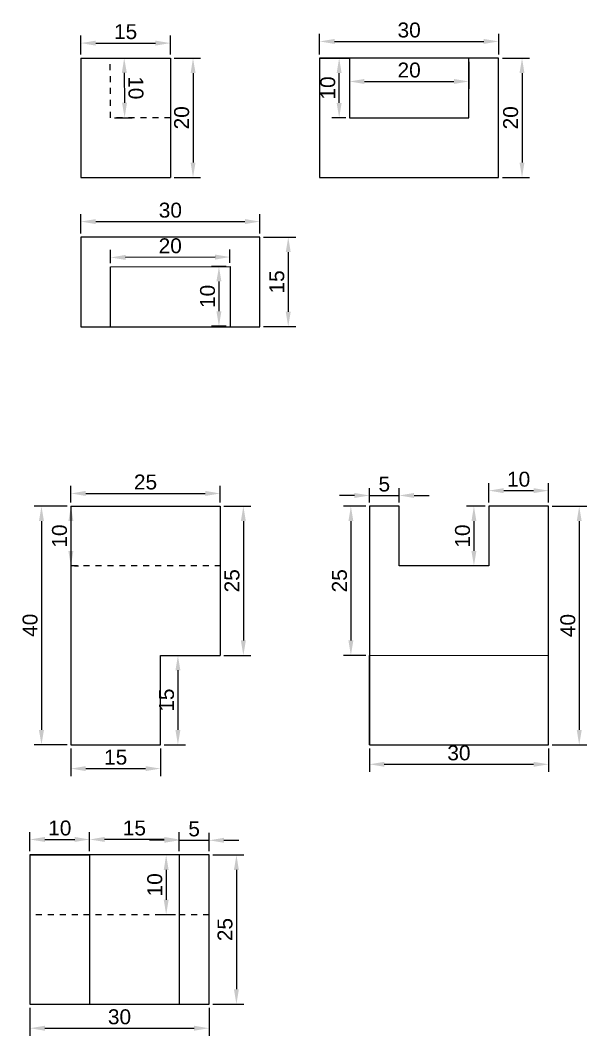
# Model space of a CAD drawing. Header units: millimetres. Extents: x 3000 to 3094, y 3015 to 3398.
# Drawn here: x 2999.5 to 3094.4, y 3014.7 to 3184.8 of the extents above; entities that cross this region are included whole.
import ezdxf

# ---------------------------------------------------------------- set-up
doc = ezdxf.new("R2010")
doc.units = ezdxf.units.MM
doc.linetypes.add('JIS_02_1.0', pattern=[2, 1, -1])
doc.layers.add('kesikli', color=7, linetype='JIS_02_1.0')
doc.styles.get("Standard").update_dxf_attribs({"font": 'arial.ttf'})
doc.dimstyles.new('ISO-25', dxfattribs={"dimtxt": 2.5, "dimasz": 2.5, "dimexe": 1.25, "dimexo": 0.625, "dimtad": 1, "dimtxsty": 'Standard', "dimcen": 2.5, "dimadec": 0, "dimazin": 0, "dimtfac": 1, "dimtmove": 0, "dimatfit": 3, "dimfxl": 1, "dimarcsym": 0})

# ---------------------------------------------------------------- blocks, each defined once
blk = doc.blocks.new('*D34')
at = {"layer": 'Defpoints', "color": 0, "lineweight": -2, "transparency": 16777216}
for p, q in [((3009.65, 3179.12), (3009.65, 3182.27)), ((3024.65, 3179.12), (3024.65, 3182.27)), ((3012.15, 3181.02), (3022.15, 3181.02))]:
    blk.add_line(p, q, dxfattribs=at)
at = {"layer": 'Defpoints', "color": 0, "transparency": 16777216}
for p in [(3024.65, 3181.02), (3009.65, 3178.5), (3024.65, 3178.5)]:
    blk.add_point(p, dxfattribs=at)
for points in [[(3012.15, 3181.43), (3012.15, 3180.6), (3009.65, 3181.02)], [(3022.15, 3181.43), (3022.15, 3180.6), (3024.65, 3181.02)]]:
    blk.add_solid(points, dxfattribs=at)
at = {"layer": 'Defpoints', "color": 0, "transparency": 16777216, "insert": (3017.15, 3182.92), "char_height": 2.5, "attachment_point": 5}
blk.add_mtext('15', dxfattribs=at)
blk = doc.blocks.new('*D35')
at = {"layer": 'Defpoints', "color": 0, "lineweight": -2, "transparency": 16777216}
for p, q in [((3025.27, 3178.5), (3029.7, 3178.5)), ((3028.45, 3176), (3028.45, 3161)), ((3025.27, 3158.5), (3029.7, 3158.5))]:
    blk.add_line(p, q, dxfattribs=at)
at = {"layer": 'Defpoints', "color": 0, "transparency": 16777216}
for p in [(3024.65, 3178.5), (3024.65, 3158.5), (3028.45, 3158.5)]:
    blk.add_point(p, dxfattribs=at)
for points in [[(3028.04, 3176), (3028.87, 3176), (3028.45, 3178.5)], [(3028.04, 3161), (3028.87, 3161), (3028.45, 3158.5)]]:
    blk.add_solid(points, dxfattribs=at)
at = {"layer": 'Defpoints', "color": 0, "transparency": 16777216, "insert": (3026.55, 3168.5), "char_height": 2.5, "attachment_point": 5, "rotation": 90}
blk.add_mtext('20', dxfattribs=at)
blk = doc.blocks.new('*D36')
at = {"layer": 'Defpoints', "color": 0, "lineweight": -2, "transparency": 16777216}
for p, q in [((3015.2, 3178.5), (3018.17, 3178.52)), ((3016.94, 3176.02), (3016.98, 3171.02)), ((3015.27, 3168.5), (3018.24, 3168.52))]:
    blk.add_line(p, q, dxfattribs=at)
at = {"layer": 'Defpoints', "color": 0, "transparency": 16777216}
for p in [(3014.58, 3178.5), (3014.65, 3168.5), (3016.99, 3168.52)]:
    blk.add_point(p, dxfattribs=at)
for points in [[(3017.36, 3176.02), (3016.52, 3176.01), (3016.92, 3178.52)], [(3017.39, 3171.02), (3016.56, 3171.01), (3016.99, 3168.52)]]:
    blk.add_solid(points, dxfattribs=at)
at = {"layer": 'Defpoints', "color": 0, "transparency": 16777216, "insert": (3018.86, 3173.53), "char_height": 2.5, "attachment_point": 5, "rotation": 270.4102}
blk.add_mtext('10', dxfattribs=at)
blk = doc.blocks.new('*D37')
at = {"layer": 'Defpoints', "color": 0, "lineweight": -2, "transparency": 16777216}
for p, q in [((3049.65, 3179.12), (3049.65, 3182.55)), ((3079.65, 3179.12), (3079.65, 3182.55)), ((3052.15, 3181.3), (3077.15, 3181.3))]:
    blk.add_line(p, q, dxfattribs=at)
at = {"layer": 'Defpoints', "color": 0, "transparency": 16777216}
for p in [(3079.65, 3181.3), (3049.65, 3178.5), (3079.65, 3178.5)]:
    blk.add_point(p, dxfattribs=at)
for points in [[(3052.15, 3181.71), (3052.15, 3180.88), (3049.65, 3181.3)], [(3077.15, 3181.71), (3077.15, 3180.88), (3079.65, 3181.3)]]:
    blk.add_solid(points, dxfattribs=at)
at = {"layer": 'Defpoints', "color": 0, "transparency": 16777216, "insert": (3064.65, 3183.2), "char_height": 2.5, "attachment_point": 5}
blk.add_mtext('30', dxfattribs=at)
blk = doc.blocks.new('*D38')
at = {"layer": 'Defpoints', "color": 0, "lineweight": -2, "transparency": 16777216}
for p, q in [((3080.27, 3178.5), (3084.81, 3178.5)), ((3083.56, 3176), (3083.56, 3161)), ((3080.27, 3158.5), (3084.81, 3158.5))]:
    blk.add_line(p, q, dxfattribs=at)
at = {"layer": 'Defpoints', "color": 0, "transparency": 16777216}
for p in [(3079.65, 3178.5), (3079.65, 3158.5), (3083.56, 3158.5)]:
    blk.add_point(p, dxfattribs=at)
for points in [[(3083.14, 3176), (3083.97, 3176), (3083.56, 3178.5)], [(3083.14, 3161), (3083.97, 3161), (3083.56, 3158.5)]]:
    blk.add_solid(points, dxfattribs=at)
at = {"layer": 'Defpoints', "color": 0, "transparency": 16777216, "insert": (3081.66, 3168.5), "char_height": 2.5, "attachment_point": 5, "rotation": 90}
blk.add_mtext('20', dxfattribs=at)
blk = doc.blocks.new('*D39')
at = {"layer": 'Defpoints', "color": 0, "lineweight": -2, "transparency": 16777216}
for p, q in [((3054.65, 3177.87), (3054.65, 3173.34)), ((3074.65, 3177.87), (3074.65, 3173.34)), ((3057.15, 3174.59), (3072.15, 3174.59))]:
    blk.add_line(p, q, dxfattribs=at)
at = {"layer": 'Defpoints', "color": 0, "transparency": 16777216}
for p in [(3054.65, 3178.5), (3074.65, 3178.5), (3074.65, 3174.59)]:
    blk.add_point(p, dxfattribs=at)
for points in [[(3057.15, 3175.01), (3057.15, 3174.17), (3054.65, 3174.59)], [(3072.15, 3175.01), (3072.15, 3174.17), (3074.65, 3174.59)]]:
    blk.add_solid(points, dxfattribs=at)
at = {"layer": 'Defpoints', "color": 0, "transparency": 16777216, "insert": (3064.65, 3176.49), "char_height": 2.5, "attachment_point": 5}
blk.add_mtext('20', dxfattribs=at)
blk = doc.blocks.new('*D40')
at = {"layer": 'Defpoints', "color": 0, "lineweight": -2, "transparency": 16777216}
for p, q in [((3054.02, 3178.5), (3051.68, 3178.5)), ((3052.93, 3171), (3052.93, 3176)), ((3054.02, 3168.5), (3051.68, 3168.5))]:
    blk.add_line(p, q, dxfattribs=at)
at = {"layer": 'Defpoints', "color": 0, "transparency": 16777216}
for p in [(3052.93, 3178.5), (3054.65, 3178.5), (3054.65, 3168.5)]:
    blk.add_point(p, dxfattribs=at)
for points in [[(3052.51, 3176), (3053.34, 3176), (3052.93, 3178.5)], [(3052.51, 3171), (3053.34, 3171), (3052.93, 3168.5)]]:
    blk.add_solid(points, dxfattribs=at)
at = {"layer": 'Defpoints', "color": 0, "transparency": 16777216, "insert": (3051.03, 3173.5), "char_height": 2.5, "attachment_point": 5, "rotation": 90}
blk.add_mtext('10', dxfattribs=at)
blk = doc.blocks.new('*D41')
at = {"layer": 'Defpoints', "color": 0, "lineweight": -2, "transparency": 16777216}
for p, q in [((3009.65, 3149.12), (3009.65, 3152.36)), ((3039.65, 3149.12), (3039.65, 3152.36)), ((3012.15, 3151.11), (3037.15, 3151.11))]:
    blk.add_line(p, q, dxfattribs=at)
at = {"layer": 'Defpoints', "color": 0, "transparency": 16777216}
for p in [(3039.65, 3151.11), (3009.65, 3148.5), (3039.65, 3148.5)]:
    blk.add_point(p, dxfattribs=at)
for points in [[(3012.15, 3151.53), (3012.15, 3150.69), (3009.65, 3151.11)], [(3037.15, 3151.53), (3037.15, 3150.69), (3039.65, 3151.11)]]:
    blk.add_solid(points, dxfattribs=at)
at = {"layer": 'Defpoints', "color": 0, "transparency": 16777216, "insert": (3024.65, 3153.01), "char_height": 2.5, "attachment_point": 5}
blk.add_mtext('30', dxfattribs=at)
blk = doc.blocks.new('*D42')
at = {"layer": 'Defpoints', "color": 0, "lineweight": -2, "transparency": 16777216}
for p, q in [((3040.27, 3148.5), (3045.65, 3148.5)), ((3044.4, 3146), (3044.4, 3136)), ((3040.27, 3133.5), (3045.65, 3133.5))]:
    blk.add_line(p, q, dxfattribs=at)
at = {"layer": 'Defpoints', "color": 0, "transparency": 16777216}
for p in [(3039.65, 3148.5), (3039.65, 3133.5), (3044.4, 3133.5)]:
    blk.add_point(p, dxfattribs=at)
for points in [[(3043.98, 3146), (3044.81, 3146), (3044.4, 3148.5)], [(3043.98, 3136), (3044.81, 3136), (3044.4, 3133.5)]]:
    blk.add_solid(points, dxfattribs=at)
at = {"layer": 'Defpoints', "color": 0, "transparency": 16777216, "insert": (3042.49, 3141), "char_height": 2.5, "attachment_point": 5, "rotation": 90}
blk.add_mtext('15', dxfattribs=at)
blk = doc.blocks.new('*D43')
at = {"layer": 'Defpoints', "color": 0, "lineweight": -2, "transparency": 16777216}
for p, q in [((3014.65, 3144.12), (3014.64, 3146.35)), ((3034.64, 3144.19), (3034.64, 3146.42)), ((3032.14, 3145.16), (3017.14, 3145.11))]:
    blk.add_line(p, q, dxfattribs=at)
at = {"layer": 'Defpoints', "color": 0, "transparency": 16777216}
for p in [(3014.64, 3145.1), (3014.65, 3143.5), (3034.65, 3143.57)]:
    blk.add_point(p, dxfattribs=at)
for points in [[(3017.14, 3145.52), (3017.14, 3144.69), (3014.64, 3145.1)], [(3032.14, 3145.58), (3032.14, 3144.74), (3034.64, 3145.17)]]:
    blk.add_solid(points, dxfattribs=at)
at = {"layer": 'Defpoints', "color": 0, "transparency": 16777216, "insert": (3024.63, 3147.04), "char_height": 2.5, "attachment_point": 5, "rotation": 0.2008}
blk.add_mtext('20', dxfattribs=at)
blk = doc.blocks.new('*D44')
at = {"layer": 'Defpoints', "color": 0, "lineweight": -2, "transparency": 16777216}
for p, q in [((3034.02, 3143.57), (3031.54, 3143.57)), ((3032.79, 3141.07), (3032.79, 3136.07)), ((3034.02, 3133.57), (3031.54, 3133.57))]:
    blk.add_line(p, q, dxfattribs=at)
at = {"layer": 'Defpoints', "color": 0, "transparency": 16777216}
for p in [(3034.65, 3143.57), (3032.79, 3133.57), (3034.65, 3133.57)]:
    blk.add_point(p, dxfattribs=at)
for points in [[(3032.37, 3141.07), (3033.2, 3141.07), (3032.79, 3143.57)], [(3032.37, 3136.07), (3033.2, 3136.07), (3032.79, 3133.57)]]:
    blk.add_solid(points, dxfattribs=at)
at = {"layer": 'Defpoints', "color": 0, "transparency": 16777216, "insert": (3030.89, 3138.57), "char_height": 2.5, "attachment_point": 5, "rotation": 90}
blk.add_mtext('10', dxfattribs=at)
blk = doc.blocks.new('*D45')
at = {"layer": 'Defpoints', "color": 0, "lineweight": -2, "transparency": 16777216}
for p, q in [((3007.99, 3104.03), (3007.99, 3106.8)), ((3010.49, 3105.55), (3030.49, 3105.55)), ((3032.99, 3104.03), (3032.99, 3106.8))]:
    blk.add_line(p, q, dxfattribs=at)
at = {"layer": 'Defpoints', "color": 0, "transparency": 16777216}
for p in [(3032.99, 3105.55), (3007.99, 3103.41), (3032.99, 3103.41)]:
    blk.add_point(p, dxfattribs=at)
for points in [[(3010.49, 3105.97), (3010.49, 3105.13), (3007.99, 3105.55)], [(3030.49, 3105.97), (3030.49, 3105.13), (3032.99, 3105.55)]]:
    blk.add_solid(points, dxfattribs=at)
at = {"layer": 'Defpoints', "color": 0, "transparency": 16777216, "insert": (3020.49, 3107.45), "char_height": 2.5, "attachment_point": 5}
blk.add_mtext('25', dxfattribs=at)
blk = doc.blocks.new('*D46')
at = {"layer": 'Defpoints', "color": 0, "lineweight": -2, "transparency": 16777216}
for p, q in [((3033.62, 3103.41), (3038.13, 3103.41)), ((3036.88, 3100.91), (3036.88, 3080.91)), ((3033.62, 3078.41), (3038.13, 3078.41))]:
    blk.add_line(p, q, dxfattribs=at)
at = {"layer": 'Defpoints', "color": 0, "transparency": 16777216}
for p in [(3032.99, 3103.41), (3032.99, 3078.41), (3036.88, 3078.41)]:
    blk.add_point(p, dxfattribs=at)
for points in [[(3036.46, 3100.91), (3037.3, 3100.91), (3036.88, 3103.41)], [(3036.46, 3080.91), (3037.3, 3080.91), (3036.88, 3078.41)]]:
    blk.add_solid(points, dxfattribs=at)
at = {"layer": 'Defpoints', "color": 0, "transparency": 16777216, "insert": (3034.98, 3090.91), "char_height": 2.5, "attachment_point": 5, "rotation": 90}
blk.add_mtext('25', dxfattribs=at)
blk = doc.blocks.new('*D47')
at = {"layer": 'Defpoints', "color": 0, "lineweight": -2, "transparency": 16777216}
for p, q in [((3007.99, 3062.78), (3007.99, 3058.19)), ((3022.99, 3062.78), (3022.99, 3058.19)), ((3010.49, 3059.44), (3020.49, 3059.44))]:
    blk.add_line(p, q, dxfattribs=at)
at = {"layer": 'Defpoints', "color": 0, "transparency": 16777216}
for p in [(3007.99, 3063.41), (3022.99, 3063.41), (3022.99, 3059.44)]:
    blk.add_point(p, dxfattribs=at)
for points in [[(3010.49, 3059.85), (3010.49, 3059.02), (3007.99, 3059.44)], [(3020.49, 3059.85), (3020.49, 3059.02), (3022.99, 3059.44)]]:
    blk.add_solid(points, dxfattribs=at)
at = {"layer": 'Defpoints', "color": 0, "transparency": 16777216, "insert": (3015.49, 3061.34), "char_height": 2.5, "attachment_point": 5}
blk.add_mtext('15', dxfattribs=at)
blk = doc.blocks.new('*D48')
at = {"layer": 'Defpoints', "color": 0, "lineweight": -2, "transparency": 16777216}
for p, q in [((3023.62, 3078.41), (3027.17, 3078.41)), ((3025.92, 3075.91), (3025.92, 3065.91)), ((3023.62, 3063.41), (3027.17, 3063.41))]:
    blk.add_line(p, q, dxfattribs=at)
at = {"layer": 'Defpoints', "color": 0, "transparency": 16777216}
for p in [(3022.99, 3078.41), (3022.99, 3063.41), (3025.92, 3063.41)]:
    blk.add_point(p, dxfattribs=at)
for points in [[(3025.5, 3075.91), (3026.33, 3075.91), (3025.92, 3078.41)], [(3025.5, 3065.91), (3026.33, 3065.91), (3025.92, 3063.41)]]:
    blk.add_solid(points, dxfattribs=at)
at = {"layer": 'Defpoints', "color": 0, "transparency": 16777216, "insert": (3024.02, 3070.91), "char_height": 2.5, "attachment_point": 5, "rotation": 90}
blk.add_mtext('15', dxfattribs=at)
blk = doc.blocks.new('*D49')
at = {"layer": 'Defpoints', "color": 0, "lineweight": -2, "transparency": 16777216}
for p, q in [((3007.37, 3103.41), (3001.81, 3103.41)), ((3003.06, 3100.91), (3003.06, 3065.91)), ((3007.37, 3063.41), (3001.81, 3063.41))]:
    blk.add_line(p, q, dxfattribs=at)
at = {"layer": 'Defpoints', "color": 0, "transparency": 16777216}
for p in [(3007.99, 3103.41), (3003.06, 3063.41), (3007.99, 3063.41)]:
    blk.add_point(p, dxfattribs=at)
for points in [[(3002.64, 3100.91), (3003.48, 3100.91), (3003.06, 3103.41)], [(3002.64, 3065.91), (3003.48, 3065.91), (3003.06, 3063.41)]]:
    blk.add_solid(points, dxfattribs=at)
at = {"layer": 'Defpoints', "color": 0, "transparency": 16777216, "insert": (3001.16, 3083.45), "char_height": 2.5, "attachment_point": 5, "rotation": 90}
blk.add_mtext('40', dxfattribs=at)
blk = doc.blocks.new('*D50')
at = {"layer": 'Defpoints', "color": 0, "lineweight": -2, "transparency": 16777216}
for p, q in [((3008.62, 3103.41), (3009.24, 3103.41)), ((3007.99, 3100.91), (3007.99, 3095.91)), ((3008.62, 3093.41), (3009.24, 3093.41))]:
    blk.add_line(p, q, dxfattribs=at)
at = {"layer": 'Defpoints', "color": 0, "transparency": 16777216}
for p in [(3007.99, 3103.41), (3007.99, 3093.41), (3007.99, 3093.41)]:
    blk.add_point(p, dxfattribs=at)
for points in [[(3007.57, 3100.91), (3008.41, 3100.91), (3007.99, 3103.41)], [(3007.57, 3095.91), (3008.41, 3095.91), (3007.99, 3093.41)]]:
    blk.add_solid(points, dxfattribs=at)
at = {"layer": 'Defpoints', "color": 0, "transparency": 16777216, "insert": (3006.09, 3098.41), "char_height": 2.5, "attachment_point": 5, "rotation": 90}
blk.add_mtext('10', dxfattribs=at)
blk = doc.blocks.new('*D51')
at = {"layer": 'Defpoints', "color": 0, "lineweight": -2, "transparency": 16777216}
for p, q in [((3057.99, 3104.03), (3057.99, 3106.46)), ((3062.99, 3104.03), (3062.99, 3106.46)), ((3055.49, 3105.21), (3052.99, 3105.21)), ((3057.99, 3105.21), (3062.99, 3105.21)), ((3065.49, 3105.21), (3067.99, 3105.21))]:
    blk.add_line(p, q, dxfattribs=at)
at = {"layer": 'Defpoints', "color": 0, "transparency": 16777216}
for p in [(3062.99, 3105.21), (3057.99, 3103.41), (3062.99, 3103.41)]:
    blk.add_point(p, dxfattribs=at)
for points in [[(3055.49, 3105.63), (3055.49, 3104.79), (3057.99, 3105.21)], [(3065.49, 3105.63), (3065.49, 3104.79), (3062.99, 3105.21)]]:
    blk.add_solid(points, dxfattribs=at)
at = {"layer": 'Defpoints', "color": 0, "transparency": 16777216, "insert": (3060.49, 3107.11), "char_height": 2.5, "attachment_point": 5}
blk.add_mtext('5', dxfattribs=at)
blk = doc.blocks.new('*D52')
at = {"layer": 'Defpoints', "color": 0, "lineweight": -2, "transparency": 16777216}
for p, q in [((3088.62, 3103.41), (3094.39, 3103.41)), ((3093.14, 3100.91), (3093.14, 3065.91)), ((3088.62, 3063.41), (3094.39, 3063.41))]:
    blk.add_line(p, q, dxfattribs=at)
at = {"layer": 'Defpoints', "color": 0, "transparency": 16777216}
for p in [(3087.99, 3103.41), (3087.99, 3063.41), (3093.14, 3063.41)]:
    blk.add_point(p, dxfattribs=at)
for points in [[(3092.73, 3100.91), (3093.56, 3100.91), (3093.14, 3103.41)], [(3092.73, 3065.91), (3093.56, 3065.91), (3093.14, 3063.41)]]:
    blk.add_solid(points, dxfattribs=at)
at = {"layer": 'Defpoints', "color": 0, "transparency": 16777216, "insert": (3091.24, 3083.41), "char_height": 2.5, "attachment_point": 5, "rotation": 90}
blk.add_mtext('40', dxfattribs=at)
blk = doc.blocks.new('*D53')
at = {"layer": 'Defpoints', "color": 0, "lineweight": -2, "transparency": 16777216}
for p, q in [((3077.99, 3104.03), (3077.99, 3107.27)), ((3087.99, 3104.03), (3087.99, 3107.27)), ((3080.49, 3106.02), (3085.49, 3106.02))]:
    blk.add_line(p, q, dxfattribs=at)
at = {"layer": 'Defpoints', "color": 0, "transparency": 16777216}
for p in [(3087.99, 3106.02), (3077.99, 3103.41), (3087.99, 3103.41)]:
    blk.add_point(p, dxfattribs=at)
for points in [[(3080.49, 3106.44), (3080.49, 3105.6), (3077.99, 3106.02)], [(3085.49, 3106.44), (3085.49, 3105.6), (3087.99, 3106.02)]]:
    blk.add_solid(points, dxfattribs=at)
at = {"layer": 'Defpoints', "color": 0, "transparency": 16777216, "insert": (3082.99, 3107.92), "char_height": 2.5, "attachment_point": 5}
blk.add_mtext('10', dxfattribs=at)
blk = doc.blocks.new('*D54')
at = {"layer": 'Defpoints', "color": 0, "lineweight": -2, "transparency": 16777216}
for p, q in [((3077.37, 3103.41), (3074.25, 3103.41)), ((3075.5, 3100.91), (3075.5, 3095.91)), ((3077.37, 3093.41), (3074.25, 3093.41))]:
    blk.add_line(p, q, dxfattribs=at)
at = {"layer": 'Defpoints', "color": 0, "transparency": 16777216}
for p in [(3077.99, 3103.41), (3075.5, 3093.41), (3077.99, 3093.41)]:
    blk.add_point(p, dxfattribs=at)
for points in [[(3075.09, 3100.91), (3075.92, 3100.91), (3075.5, 3103.41)], [(3075.09, 3095.91), (3075.92, 3095.91), (3075.5, 3093.41)]]:
    blk.add_solid(points, dxfattribs=at)
at = {"layer": 'Defpoints', "color": 0, "transparency": 16777216, "insert": (3073.6, 3098.41), "char_height": 2.5, "attachment_point": 5, "rotation": 90}
blk.add_mtext('10', dxfattribs=at)
blk = doc.blocks.new('*D55')
at = {"layer": 'Defpoints', "color": 0, "lineweight": -2, "transparency": 16777216}
for p, q in [((3057.99, 3062.78), (3057.99, 3058.91)), ((3087.99, 3062.78), (3087.99, 3058.91)), ((3060.49, 3060.16), (3085.49, 3060.16))]:
    blk.add_line(p, q, dxfattribs=at)
at = {"layer": 'Defpoints', "color": 0, "transparency": 16777216}
for p in [(3057.99, 3063.41), (3087.99, 3063.41), (3087.99, 3060.16)]:
    blk.add_point(p, dxfattribs=at)
for points in [[(3060.49, 3060.57), (3060.49, 3059.74), (3057.99, 3060.16)], [(3085.49, 3060.57), (3085.49, 3059.74), (3087.99, 3060.16)]]:
    blk.add_solid(points, dxfattribs=at)
at = {"layer": 'Defpoints', "color": 0, "transparency": 16777216, "insert": (3072.99, 3062.06), "char_height": 2.5, "attachment_point": 5}
blk.add_mtext('30', dxfattribs=at)
blk = doc.blocks.new('*D56')
at = {"layer": 'Defpoints', "color": 0, "lineweight": -2, "transparency": 16777216}
for p, q in [((3057.37, 3103.41), (3053.64, 3103.41)), ((3054.89, 3100.91), (3054.89, 3080.91)), ((3057.37, 3078.41), (3053.64, 3078.41))]:
    blk.add_line(p, q, dxfattribs=at)
at = {"layer": 'Defpoints', "color": 0, "transparency": 16777216}
for p in [(3057.99, 3103.41), (3054.89, 3078.41), (3057.99, 3078.41)]:
    blk.add_point(p, dxfattribs=at)
for points in [[(3054.48, 3100.91), (3055.31, 3100.91), (3054.89, 3103.41)], [(3054.48, 3080.91), (3055.31, 3080.91), (3054.89, 3078.41)]]:
    blk.add_solid(points, dxfattribs=at)
at = {"layer": 'Defpoints', "color": 0, "transparency": 16777216, "insert": (3052.99, 3090.91), "char_height": 2.5, "attachment_point": 5, "rotation": 90}
blk.add_mtext('25', dxfattribs=at)
blk = doc.blocks.new('*D57')
at = {"layer": 'Defpoints', "color": 0, "lineweight": -2, "transparency": 16777216}
for p, q in [((3001.13, 3045.59), (3001.13, 3048.81)), ((3011.13, 3045.59), (3011.13, 3048.81)), ((3003.63, 3047.56), (3008.63, 3047.56))]:
    blk.add_line(p, q, dxfattribs=at)
at = {"layer": 'Defpoints', "color": 0, "transparency": 16777216}
for p in [(3011.13, 3047.56), (3001.13, 3044.96), (3011.13, 3044.96)]:
    blk.add_point(p, dxfattribs=at)
for points in [[(3003.63, 3047.98), (3003.63, 3047.15), (3001.13, 3047.56)], [(3008.63, 3047.98), (3008.63, 3047.15), (3011.13, 3047.56)]]:
    blk.add_solid(points, dxfattribs=at)
at = {"layer": 'Defpoints', "color": 0, "transparency": 16777216, "insert": (3006.13, 3049.47), "char_height": 2.5, "attachment_point": 5}
blk.add_mtext('10', dxfattribs=at)
blk = doc.blocks.new('*D58')
at = {"layer": 'Defpoints', "color": 0, "lineweight": -2, "transparency": 16777216}
for p, q in [((3011.13, 3045.59), (3011.13, 3048.81)), ((3026.13, 3045.59), (3026.13, 3048.81)), ((3023.63, 3047.56), (3013.63, 3047.56))]:
    blk.add_line(p, q, dxfattribs=at)
at = {"layer": 'Defpoints', "color": 0, "transparency": 16777216}
for p in [(3011.13, 3047.56), (3011.13, 3044.96), (3026.13, 3044.96)]:
    blk.add_point(p, dxfattribs=at)
for points in [[(3013.63, 3047.98), (3013.63, 3047.15), (3011.13, 3047.56)], [(3023.63, 3047.98), (3023.63, 3047.15), (3026.13, 3047.56)]]:
    blk.add_solid(points, dxfattribs=at)
at = {"layer": 'Defpoints', "color": 0, "transparency": 16777216, "insert": (3018.63, 3049.47), "char_height": 2.5, "attachment_point": 5}
blk.add_mtext('15', dxfattribs=at)
blk = doc.blocks.new('*D59')
at = {"layer": 'Defpoints', "color": 0, "lineweight": -2, "transparency": 16777216}
for p, q in [((3026.13, 3045.59), (3026.13, 3048.67)), ((3031.13, 3045.59), (3031.13, 3048.67)), ((3023.63, 3047.42), (3021.13, 3047.42)), ((3026.13, 3047.42), (3031.13, 3047.42)), ((3033.63, 3047.42), (3036.13, 3047.42))]:
    blk.add_line(p, q, dxfattribs=at)
at = {"layer": 'Defpoints', "color": 0, "transparency": 16777216}
for p in [(3031.13, 3047.42), (3026.13, 3044.96), (3031.13, 3044.96)]:
    blk.add_point(p, dxfattribs=at)
for points in [[(3023.63, 3047.84), (3023.63, 3047.01), (3026.13, 3047.42)], [(3033.63, 3047.84), (3033.63, 3047.01), (3031.13, 3047.42)]]:
    blk.add_solid(points, dxfattribs=at)
at = {"layer": 'Defpoints', "color": 0, "transparency": 16777216, "insert": (3028.63, 3049.32), "char_height": 2.5, "attachment_point": 5}
blk.add_mtext('5', dxfattribs=at)
blk = doc.blocks.new('*D60')
at = {"layer": 'Defpoints', "color": 0, "lineweight": -2, "transparency": 16777216}
for p, q in [((3031.75, 3044.96), (3036.97, 3044.96)), ((3035.72, 3042.46), (3035.72, 3022.46)), ((3031.75, 3019.96), (3036.97, 3019.96))]:
    blk.add_line(p, q, dxfattribs=at)
at = {"layer": 'Defpoints', "color": 0, "transparency": 16777216}
for p in [(3031.13, 3044.96), (3031.13, 3019.96), (3035.72, 3019.96)]:
    blk.add_point(p, dxfattribs=at)
for points in [[(3035.3, 3042.46), (3036.13, 3042.46), (3035.72, 3044.96)], [(3035.3, 3022.46), (3036.13, 3022.46), (3035.72, 3019.96)]]:
    blk.add_solid(points, dxfattribs=at)
at = {"layer": 'Defpoints', "color": 0, "transparency": 16777216, "insert": (3033.82, 3032.46), "char_height": 2.5, "attachment_point": 5, "rotation": 90}
blk.add_mtext('25', dxfattribs=at)
blk = doc.blocks.new('*D61')
at = {"layer": 'Defpoints', "color": 0, "lineweight": -2, "transparency": 16777216}
for p, q in [((3001.13, 3019.34), (3001.13, 3014.68)), ((3031.13, 3019.34), (3031.13, 3014.68)), ((3003.63, 3015.93), (3028.63, 3015.93))]:
    blk.add_line(p, q, dxfattribs=at)
at = {"layer": 'Defpoints', "color": 0, "transparency": 16777216}
for p in [(3001.13, 3019.96), (3031.13, 3019.96), (3031.13, 3015.93)]:
    blk.add_point(p, dxfattribs=at)
for points in [[(3003.63, 3016.35), (3003.63, 3015.51), (3001.13, 3015.93)], [(3028.63, 3016.35), (3028.63, 3015.51), (3031.13, 3015.93)]]:
    blk.add_solid(points, dxfattribs=at)
at = {"layer": 'Defpoints', "color": 0, "transparency": 16777216, "insert": (3016.13, 3017.83), "char_height": 2.5, "attachment_point": 5}
blk.add_mtext('30', dxfattribs=at)
blk = doc.blocks.new('*D62')
at = {"layer": 'Defpoints', "color": 0, "lineweight": -2, "transparency": 16777216}
for p, q in [((3025.5, 3044.96), (3022.7, 3044.96)), ((3023.95, 3042.46), (3023.95, 3037.46)), ((3025.5, 3034.96), (3022.7, 3034.96))]:
    blk.add_line(p, q, dxfattribs=at)
at = {"layer": 'Defpoints', "color": 0, "transparency": 16777216}
for p in [(3026.13, 3044.96), (3023.95, 3034.96), (3026.13, 3034.96)]:
    blk.add_point(p, dxfattribs=at)
for points in [[(3023.54, 3042.46), (3024.37, 3042.46), (3023.95, 3044.96)], [(3023.54, 3037.46), (3024.37, 3037.46), (3023.95, 3034.96)]]:
    blk.add_solid(points, dxfattribs=at)
at = {"layer": 'Defpoints', "color": 0, "transparency": 16777216, "insert": (3022.05, 3039.96), "char_height": 2.5, "attachment_point": 5, "rotation": 90}
blk.add_mtext('10', dxfattribs=at)

msp = doc.modelspace()

# ---------------------------------------------------------------- linework, layer by layer
at = {"layer": 'Defpoints'}
for p, q in [((3009.647, 3178.499), (3009.647, 3158.499)), ((3009.647, 3178.499), (3024.647, 3178.499)), ((3024.647, 3178.499), (3024.647, 3158.499)), ((3079.647, 3178.499), (3049.647, 3178.499)), ((3049.647, 3178.499), (3049.647, 3158.499)), ((3049.647, 3178.499), (3054.647, 3178.499)), ((3054.647, 3178.499), (3054.647, 3168.499)), ((3074.647, 3168.499), (3074.647, 3178.499)), ((3079.647, 3158.499), (3079.647, 3178.499)), ((3054.647, 3168.499), (3074.647, 3168.499)), ((3009.647, 3158.499), (3024.647, 3158.499)), ((3049.647, 3158.499), (3079.647, 3158.499)), ((3009.647, 3148.499), (3009.647, 3133.499)), ((3039.647, 3148.499), (3009.647, 3148.499)), ((3039.647, 3133.499), (3039.647, 3148.499)), ((3014.647, 3143.499), (3034.647, 3143.569)), ((3014.647, 3133.499), (3014.647, 3143.499)), ((3034.647, 3143.569), (3034.647, 3133.569)), ((3009.647, 3133.499), (3039.647, 3133.499)), ((3009.647, 3133.499), (3014.647, 3133.499)), ((3007.991, 3103.407), (3007.991, 3063.407)), ((3007.991, 3103.407), (3032.991, 3103.407)), ((3032.991, 3103.407), (3032.991, 3078.407)), ((3062.991, 3103.407), (3057.991, 3103.407)), ((3057.991, 3103.407), (3057.991, 3063.407)), ((3062.991, 3093.407), (3062.991, 3103.407)), ((3087.991, 3103.407), (3077.991, 3103.407)), ((3077.991, 3103.407), (3077.991, 3093.407)), ((3087.991, 3063.407), (3087.991, 3103.407)), ((3077.991, 3093.407), (3062.991, 3093.407)), ((3022.991, 3063.407), (3022.991, 3078.407)), ((3022.991, 3078.407), (3032.991, 3078.407)), ((3057.991, 3078.407), (3087.991, 3078.435)), ((3057.991, 3063.407), (3057.991, 3078.407)), ((3007.991, 3063.407), (3022.991, 3063.407)), ((3057.991, 3063.407), (3087.991, 3063.407)), ((3031.128, 3044.96), (3001.128, 3044.96)), ((3001.128, 3044.96), (3001.128, 3019.96)), ((3001.128, 3044.96), (3011.128, 3044.96)), ((3011.128, 3044.96), (3011.128, 3019.96)), ((3031.128, 3044.96), (3026.128, 3044.96)), ((3026.128, 3044.96), (3026.128, 3019.96)), ((3031.128, 3019.96), (3031.128, 3044.96)), ((3001.128, 3019.96), (3031.128, 3019.96))]:
    msp.add_line(p, q, dxfattribs=at)
at = {"layer": 'kesikli'}
for p, q in [((3014.647, 3168.499), (3014.576, 3178.499)), ((3024.647, 3178.499), (3024.647, 3168.499)), ((3024.647, 3168.499), (3014.647, 3168.499)), ((3033.108, 3093.406), (3007.991, 3093.406)), ((3031.128, 3034.96), (3001.128, 3034.946)), ((3031.128, 3019.96), (3031.128, 3034.96))]:
    msp.add_line(p, q, dxfattribs=at)

# ---------------------------------------------------------------- dimensions: what is measured, and where the dimension line sits
at = {"layer": 'Defpoints'}
for base, p1, p2, picture, middle in [((3024.647, 3181.017), (3009.647, 3178.499), (3024.647, 3178.499), '*D34', (3017.147, 3182.919)), ((3079.647, 3181.297), (3049.647, 3178.499), (3079.647, 3178.499), '*D37', (3064.647, 3183.199)), ((3074.647, 3174.589), (3054.647, 3178.499), (3074.647, 3178.499), '*D39', (3064.647, 3176.49)), ((3039.647, 3151.109), (3009.647, 3148.499), (3039.647, 3148.499), '*D41', (3024.647, 3153.012)), ((3032.991, 3105.55), (3007.991, 3103.407), (3032.991, 3103.407), '*D45', (3020.491, 3107.451)), ((3087.991, 3106.02), (3077.991, 3103.407), (3087.991, 3103.407), '*D53', (3082.991, 3107.921)), ((3062.991, 3105.211), (3057.991, 3103.407), (3062.991, 3103.407), '*D51', (3060.491, 3107.107)), ((3022.991, 3059.437), (3007.991, 3063.407), (3022.991, 3063.407), '*D47', (3015.491, 3061.339)), ((3087.991, 3060.157), (3057.991, 3063.407), (3087.991, 3063.407), '*D55', (3072.991, 3062.059)), ((3011.128, 3047.565), (3001.128, 3044.96), (3011.128, 3044.96), '*D57', (3006.128, 3049.466)), ((3011.128, 3047.565), (3026.128, 3044.96), (3011.128, 3044.96), '*D58', (3018.628, 3049.466)), ((3031.128, 3047.425), (3026.128, 3044.96), (3031.128, 3044.96), '*D59', (3028.628, 3049.321)), ((3031.128, 3015.929), (3001.128, 3019.96), (3031.128, 3019.96), '*D61', (3016.128, 3017.831))]:
    dim = msp.add_linear_dim(base=base, p1=p1, p2=p2, dimstyle='ISO-25', dxfattribs=at)
    dim.commit()
    dim.dimension.update_dxf_attribs({"geometry": picture, "text_midpoint": middle})
for p1, p2, distance, picture, middle in [((3014.576, 3178.499), (3014.647, 3168.499), 2.348, '*D36', (3018.861, 3173.529)), ((3034.647, 3143.569), (3014.647, 3143.499), -1.6, '*D43', (3024.635, 3147.035))]:
    dim = msp.add_aligned_dim(p1=p1, p2=p2, distance=distance, dimstyle='ISO-25', dxfattribs=at)
    dim.commit()
    dim.dimension.update_dxf_attribs({"geometry": picture, "text_midpoint": middle})
for base, p1, p2, picture, middle in [((3028.452, 3158.499), (3024.647, 3178.499), (3024.647, 3158.499), '*D35', (3026.551, 3168.499)), ((3052.928, 3178.499), (3054.647, 3168.499), (3054.647, 3178.499), '*D40', (3051.026, 3173.499)), ((3083.557, 3158.499), (3079.647, 3178.499), (3079.647, 3158.499), '*D38', (3081.656, 3168.499)), ((3044.396, 3133.499), (3039.647, 3148.499), (3039.647, 3133.499), '*D42', (3042.495, 3140.999)), ((3032.788, 3133.569), (3034.647, 3143.569), (3034.647, 3133.569), '*D44', (3030.886, 3138.569)), ((3007.991, 3093.406), (3007.991, 3103.407), (3007.991, 3093.406), '*D50', (3006.09, 3098.407)), ((3036.881, 3078.407), (3032.991, 3103.407), (3032.991, 3078.407), '*D46', (3034.979, 3090.907)), ((3054.895, 3078.407), (3057.991, 3103.407), (3057.991, 3078.407), '*D56', (3052.993, 3090.907)), ((3075.503, 3093.407), (3077.991, 3103.407), (3077.991, 3093.407), '*D54', (3073.602, 3098.407)), ((3093.142, 3063.407), (3087.991, 3103.407), (3087.991, 3063.407), '*D52', (3091.241, 3083.407)), ((3025.917, 3063.407), (3022.991, 3078.407), (3022.991, 3063.407), '*D48', (3024.015, 3070.907)), ((3023.954, 3034.958), (3026.128, 3044.96), (3026.128, 3034.958), '*D62', (3022.052, 3039.959)), ((3035.718, 3019.96), (3031.128, 3044.96), (3031.128, 3019.96), '*D60', (3033.817, 3032.46))]:
    dim = msp.add_linear_dim(base=base, p1=p1, p2=p2, angle=90, dimstyle='ISO-25', dxfattribs=at)
    dim.commit()
    dim.dimension.update_dxf_attribs({"geometry": picture, "text_midpoint": middle})
dim = msp.add_linear_dim(base=(3003.058, 3063.407), p1=(3007.991, 3103.407), p2=(3007.991, 3063.407), angle=90, dimstyle='ISO-25', dxfattribs=at)
dim.commit()
dim.dimension.update_dxf_attribs({"geometry": '*D49', "text_midpoint": (3003.058, 3083.448), "dimtype": 160})

doc.saveas('drawing.dxf')
